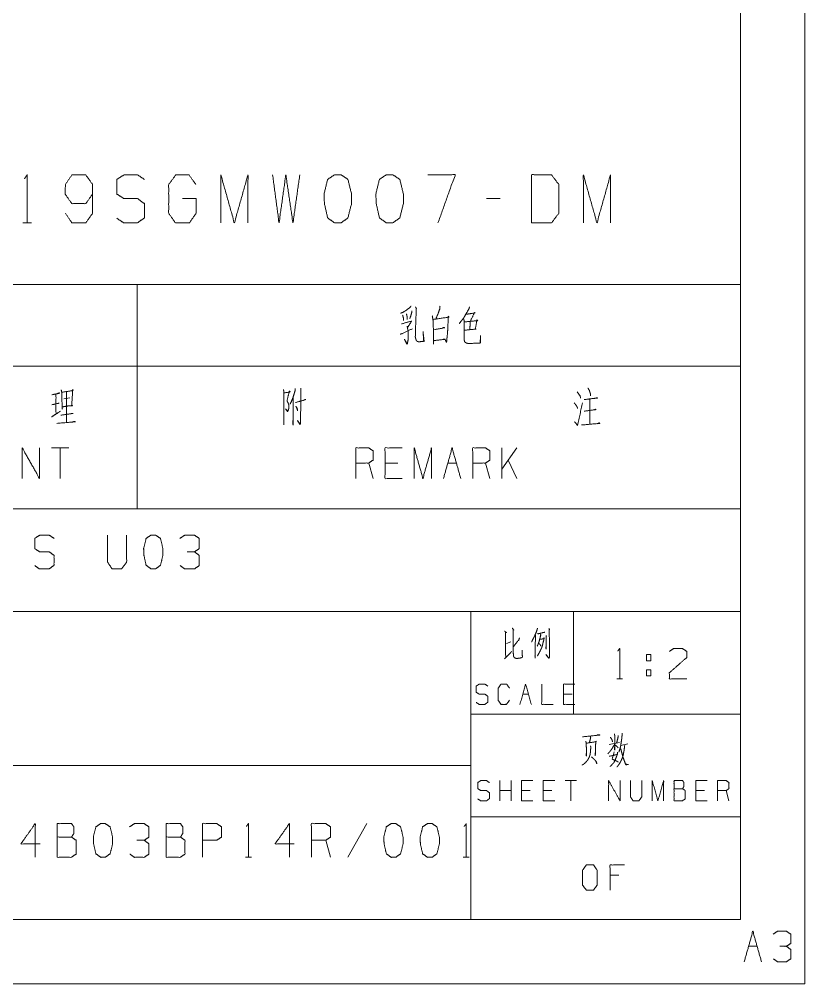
# Model space of a CAD drawing. Header units: millimetres. Extents: x 0 to 420, y 0 to 297.
# Drawn here: x 358.8 to 420, y 0 to 75.1 of the extents above; entities that cross this region are included whole.
import ezdxf

# ---------------------------------------------------------------- set-up
doc = ezdxf.new("R2010")
doc.units = ezdxf.units.MM
doc.layers.add('1', color=7, linetype='Continuous', true_color=0xffffff)

msp = doc.modelspace()

# ---------------------------------------------------------------- linework, layer by layer
at = {"layer": '1', "color": 132, "linetype": 'Continuous', "lineweight": 18}
for p, q in [((420, 0), (420, 297)), ((415, 5), (415, 292)), ((235, 37), (415, 37)), ((235, 29), (415, 29)), ((394, 29), (394, 5)), ((402, 29), (402, 21)), ((394, 21), (415, 21)), ((285, 17), (394, 17)), ((394, 13), (415, 13)), ((25, 5), (415, 5)), ((235, 5), (415, 5)), ((0, 0), (420, 0))]:
    msp.add_line(p, q, dxfattribs=at)
at = {"layer": '1', "color": 95, "linetype": 'Continuous', "lineweight": 18}
for p, q in [((396.273, 61.16), (395.215, 61.16)), ((359.095, 59.27), (359.763, 59.27)), ((338, 54.463), (368, 54.463)), ((368, 54.463), (368, 48.113)), ((368, 54.463), (415, 54.463)), ((415, 54.463), (415, 48.113)), ((338, 48.113), (368, 48.113)), ((368, 48.113), (368, 37)), ((368, 48.113), (415, 48.113)), ((415, 48.113), (415, 37)), ((362.502, 46.1), (362.484, 43.7)), ((362.272, 45.55), (362.75, 45.65)), ((403.255, 45.525), (403.255, 43.6)), ((362.661, 41.737), (361.318, 41.737)), ((361.99, 41.737), (361.99, 39.362)), ((397.578, 41.737), (396.411, 40.088)), ((396.411, 39.362), (396.411, 41.737)), ((397.578, 39.362), (396.906, 40.788)), ((386.372, 39.362), (386.037, 40.563)), ((388.313, 40.563), (387.306, 40.563)), ((392.194, 40.563), (392.866, 40.563)), ((395.478, 39.362), (395.142, 40.563)), ((338, 37), (368, 37)), ((368, 37), (415, 37)), ((396.779, 26.497), (397.101, 26.621)), ((407.685, 24.463), (408.021, 24.463)), ((407.685, 24.463), (407.685, 23.988)), ((405.373, 23.738), (405.798, 23.738)), ((398.037, 22.558), (398.482, 22.558)), ((401.876, 22.558), (401.209, 22.558)), ((404.777, 18.629), (405.567, 18.795)), ((405.684, 18.567), (406.226, 18.691)), ((396.239, 14.249), (396.239, 15.822)), ((397.129, 14.249), (397.129, 15.822)), ((402.221, 15.822), (401.331, 15.822)), ((401.776, 15.822), (401.776, 14.249)), ((397.129, 15.044), (396.239, 15.044)), ((398.604, 15.044), (397.936, 15.044)), ((400.301, 15.044), (399.634, 15.044)), ((412.182, 15.044), (411.514, 15.044)), ((414.101, 14.249), (413.879, 15.044)), ((385.884, 12.469), (384.401, 9.847)), ((383.056, 9.847), (382.685, 11.172)), ((376.422, 9.847), (376.891, 9.847)), ((393.395, 9.847), (393.863, 9.847)), ((405.523, 8.463), (404.835, 8.463)), ((415.625, 2.912), (416.296, 2.912))]:
    msp.add_line(p, q, dxfattribs=at)
for points, knots in [([(359.207, 62.695), (359.429, 63.01), (359.429, 59.27)], [0, 0, 0.093487, 1, 1]), ([(362.407, 60.018), (362.908, 59.27), (363.993, 59.27), (364.522, 60.018), (364.522, 62.262), (363.993, 63.01), (362.908, 63.01), (362.407, 62.262), (362.379, 61.514), (362.908, 60.766), (363.993, 60.766), (364.522, 61.514)], [0, 0, 0.076858, 0.169526, 0.247728, 0.439297, 0.5175, 0.610167, 0.687025, 0.750926, 0.82913, 0.921798, 1, 1]), ([(366.414, 59.624), (366.943, 59.27), (368.028, 59.27), (368.557, 59.664), (368.557, 60.766), (368.028, 61.16), (366.97, 61.16), (366.414, 61.514), (366.414, 62.656), (366.97, 63.01), (368.028, 63.01), (368.557, 62.656)], [0, 0, 0.068034, 0.184052, 0.254518, 0.372335, 0.442801, 0.555846, 0.62637, 0.748394, 0.818918, 0.931962, 1, 1]), ([(371.534, 61.16), (372.592, 61.16), (372.592, 60.018), (372.063, 59.27), (370.978, 59.27), (370.449, 60.018), (370.449, 62.262), (371.005, 63.01), (372.035, 63.01), (372.564, 62.262)], [0, 0, 0.103299, 0.214798, 0.304264, 0.410276, 0.499742, 0.718897, 0.809959, 0.910536, 1, 1]), ([(374.512, 59.27), (374.512, 63.01), (375.569, 59.27), (376.627, 63.01), (376.627, 59.27)], [0, 0, 0.245192, 0.5, 0.754808, 1, 1]), ([(378.547, 63.01), (379.048, 59.27), (379.576, 63.01), (380.133, 59.27), (380.662, 63.01)], [0, 0, 0.249746, 0.499742, 0.750003, 1, 1]), ([(383.89, 59.27), (384.419, 59.664), (384.697, 60.766), (384.697, 61.514), (384.419, 62.656), (383.89, 63.01), (383.361, 63.01), (382.832, 62.656), (382.554, 61.514), (382.582, 60.766), (382.832, 59.664), (383.361, 59.27), (383.89, 59.27)], [0, 0, 0.067524, 0.18397, 0.260582, 0.380942, 0.446139, 0.500306, 0.565502, 0.685862, 0.762527, 0.878309, 0.945833, 1, 1]), ([(387.925, 59.27), (388.454, 59.664), (388.732, 60.766), (388.732, 61.514), (388.454, 62.656), (387.925, 63.01), (387.396, 63.01), (386.867, 62.656), (386.589, 61.514), (386.617, 60.766), (386.867, 59.664), (387.396, 59.27), (387.925, 59.27)], [0, 0, 0.067527, 0.183973, 0.260584, 0.380944, 0.446143, 0.500306, 0.565505, 0.685865, 0.762529, 0.878311, 0.945838, 1, 1]), ([(391.431, 59.27), (392.767, 63.01), (390.652, 63.01)], [0, 0, 0.652471, 1, 1]), ([(398.722, 59.27), (400.28, 59.27), (400.837, 60.018), (400.837, 62.262), (400.28, 63.01), (398.722, 63.01), (398.722, 59.27)], [0, 0, 0.142134, 0.22716, 0.43179, 0.516817, 0.65895, 1, 1]), ([(402.757, 59.27), (402.757, 63.01), (403.814, 59.27), (404.872, 63.01), (404.872, 59.27)], [0, 0, 0.245192, 0.5, 0.754808, 1, 1]), ([(389.329, 52.775), (389.24, 52.675), (388.94, 52.45), (388.692, 52.3), (388.516, 52.225)], [0, 0, 0.134753, 0.51387, 0.806074, 1, 1]), ([(389.682, 52.725), (389.753, 52.575), (389.735, 52.625), (389.665, 50.4), (389.7, 50.225), (389.735, 50.125), (389.788, 50.05), (389.859, 50.025), (389.947, 50), (390.354, 50.05), (390.266, 50.8), (390.319, 50.075)], [0, 0, 0.033981, 0.044847, 0.501021, 0.537607, 0.559341, 0.57816, 0.593526, 0.612348, 0.696285, 0.851038, 1, 1]), ([(391.588, 52.775), (391.57, 52.575), (391.446, 52.225), (391.252, 51.75)], [0, 0, 0.185007, 0.527071, 1, 1]), ([(393.882, 52.725), (393.846, 52.575), (393.581, 52.125), (393.44, 51.875), (393.281, 51.675), (393.086, 51.425)], [0, 0, 0.10034, 0.440403, 0.627406, 0.793794, 1, 1]), ([(388.675, 52.075), (388.745, 51.825), (388.745, 51.675)], [0, 0, 0.633969, 1, 1]), ([(388.975, 52.175), (389.028, 51.95), (389.028, 51.75)], [0, 0, 0.536138, 1, 1]), ([(389.382, 52.425), (389.382, 52.275), (389.24, 51.8)], [0, 0, 0.232345, 1, 1]), ([(390.987, 52.025), (391.04, 51.725), (391.075, 50.925), (391.093, 49.825), (391.093, 50.1), (391.994, 50.2), (391.906, 50.225), (391.782, 50.175)], [0, 0, 0.084325, 0.305972, 0.610479, 0.686596, 0.937637, 0.963061, 1, 1]), ([(391.057, 51.75), (392.295, 51.925), (392.224, 52), (392.224, 51.775), (392.189, 50.95), (392.153, 50.475), (392.118, 50.2), (392.1, 49.95), (391.994, 50.175)], [0, 0, 0.341756, 0.369944, 0.431481, 0.657323, 0.787594, 0.863427, 0.931971, 1, 1]), ([(393.617, 52.15), (394.324, 52.25), (394.288, 52.3), (393.935, 51.575), (393.917, 50.95)], [0, 0, 0.323521, 0.351265, 0.716713, 1, 1]), ([(388.586, 51.4), (389.382, 51.625), (389.064, 51.125), (389.028, 51.225), (389.099, 50.875), (389.099, 50.325), (389.099, 50.15), (389.064, 49.975), (389.046, 49.85), (389.011, 49.825), (388.816, 50.2), (389.028, 49.85)], [0, 0, 0.218261, 0.374752, 0.40276, 0.497047, 0.642276, 0.688487, 0.735629, 0.768963, 0.780404, 0.891938, 1, 1]), ([(391.146, 50.95), (391.959, 51.1), (391.888, 51.125), (391.782, 51.075)], [0, 0, 0.811334, 0.884954, 1, 1]), ([(393.44, 51.8), (393.475, 51.575), (393.458, 50.45), (393.475, 50.25), (393.475, 50.125), (393.511, 50), (393.652, 49.9), (393.793, 49.875), (394.695, 49.9), (394.712, 49.9), (394.73, 49.925), (394.748, 50.5), (394.712, 49.9)], [0, 0, 0.053568, 0.318199, 0.365422, 0.394822, 0.425374, 0.466106, 0.499885, 0.711974, 0.716136, 0.723334, 0.858637, 1, 1]), ([(393.475, 51.55), (394.518, 51.65), (394.465, 51.725), (394.341, 50.975), (394.412, 51), (393.475, 50.9)], [0, 0, 0.359173, 0.390666, 0.651277, 0.676998, 1, 1]), ([(388.48, 50.6), (388.604, 50.625), (389.452, 51.025)], [0, 0, 0.118618, 1, 1]), ([(361.336, 45.875), (361.972, 46), (361.919, 46.025), (361.671, 45.925), (361.671, 44.375), (361.318, 44.15), (362.025, 44.6)], [0, 0, 0.171508, 0.187016, 0.257597, 0.667533, 0.778358, 1, 1]), ([(362.078, 46.275), (362.113, 46.075), (362.131, 45.45), (362.166, 44.75), (362.149, 44.925), (362.52, 45), (362.962, 45.025), (362.891, 45.05), (362.979, 46.3), (362.997, 46.225), (362.944, 46.2), (362.131, 46.075)], [0, 0, 0.0422, 0.172115, 0.317747, 0.354293, 0.432981, 0.524937, 0.540517, 0.800892, 0.816902, 0.829077, 1, 1]), ([(379.395, 46.3), (379.43, 46.05), (379.43, 43.55), (379.412, 43.775), (379.43, 43.95)], [0, 0, 0.080051, 0.872676, 0.944234, 1, 1]), ([(379.448, 46.025), (379.925, 46.1), (379.854, 46.175), (379.678, 45.45), (379.695, 45.35), (379.766, 45.225), (379.801, 45.1), (379.801, 44.8), (379.766, 44.675), (379.713, 44.575), (379.554, 44.775), (379.731, 44.625)], [0, 0, 0.176449, 0.214093, 0.486652, 0.523743, 0.576195, 0.62364, 0.733214, 0.78066, 0.821997, 0.915335, 1, 1]), ([(380.296, 46.375), (380.296, 46.2), (380.208, 45.9), (380.102, 45.575), (379.996, 45.325), (379.907, 45.15)], [0, 0, 0.134901, 0.375985, 0.639526, 0.848865, 1, 1]), ([(380.738, 46.4), (380.756, 46.225), (380.72, 43.8), (380.72, 43.65), (380.685, 43.55), (380.473, 43.875), (380.703, 43.6)], [0, 0, 0.048809, 0.721809, 0.763433, 0.792866, 0.900556, 1, 1]), ([(402.283, 46.1), (402.513, 45.775), (402.531, 45.625)], [0, 0, 0.724919, 1, 1]), ([(403.114, 46.4), (403.22, 46.225), (403.273, 46.05), (403.308, 45.95), (403.308, 45.8)], [0, 0, 0.317961, 0.602104, 0.766914, 1, 1]), ([(361.919, 45.225), (361.901, 45.225), (361.353, 45.1)], [0, 0, 0.030453, 1, 1]), ([(380.155, 45.7), (380.137, 43.525), (380.119, 43.725), (380.137, 43.875)], [0, 0, 0.860769, 0.940226, 1, 1]), ([(380.331, 45.275), (381.127, 45.5), (381.074, 45.5), (380.915, 45.425)], [0, 0, 0.783129, 0.833379, 1, 1]), ([(402.036, 45.25), (402.124, 45.15), (402.23, 45), (402.283, 44.9), (402.301, 44.8)], [0, 0, 0.250916, 0.596269, 0.80909, 1, 1]), ([(402.071, 43.775), (402.301, 43.5), (402.69, 45.25)], [0, 0, 0.166599, 1, 1]), ([(402.813, 45.5), (403.627, 45.6), (403.856, 45.625), (403.786, 45.65), (403.697, 45.6)], [0, 0, 0.667715, 0.856109, 0.917228, 1, 1]), ([(362.043, 44.3), (362.131, 44.3), (362.997, 44.425), (362.944, 44.425), (362.82, 44.4)], [0, 0, 0.077353, 0.843142, 0.889525, 1, 1]), ([(380.349, 45), (380.473, 44.775), (380.491, 44.625), (380.42, 44.9)], [0, 0, 0.371206, 0.589538, 1, 1]), ([(402.813, 44.6), (403.573, 44.7), (403.75, 44.725), (403.697, 44.75), (403.627, 44.725)], [0, 0, 0.710676, 0.876155, 0.930483, 1, 1]), ([(361.724, 43.65), (363.191, 43.775), (363.085, 43.8), (362.944, 43.75)], [0, 0, 0.850448, 0.913377, 1, 1]), ([(402.619, 43.525), (404.033, 43.65), (403.998, 43.7), (403.839, 43.625)], [0, 0, 0.856874, 0.893835, 1, 1]), ([(359.041, 39.362), (359.041, 41.737), (360.385, 39.362), (360.385, 41.737)], [0, 0, 0.317574, 0.682426, 1, 1]), ([(385.029, 39.362), (385.029, 41.737), (386.037, 41.737), (386.372, 41.513), (386.372, 40.788), (386.037, 40.563), (385.029, 40.563)], [0, 0, 0.400952, 0.571031, 0.639278, 0.761674, 0.829922, 1, 1]), ([(388.649, 39.362), (387.306, 39.362), (387.306, 41.737), (388.649, 41.737)], [0, 0, 0.26539, 0.73461, 1, 1]), ([(389.582, 39.362), (389.582, 41.737), (390.254, 39.362), (390.925, 41.737), (390.925, 39.362)], [0, 0, 0.245192, 0.499999, 0.754808, 1, 1]), ([(394.135, 39.362), (394.135, 41.737), (395.142, 41.737), (395.478, 41.513), (395.478, 40.788), (395.142, 40.563), (394.135, 40.563)], [0, 0, 0.400951, 0.571036, 0.639278, 0.761673, 0.829915, 1, 1]), ([(360.014, 32.566), (360.385, 32.318), (361.146, 32.318), (361.516, 32.594), (361.516, 33.366), (361.146, 33.642), (360.404, 33.642), (360.014, 33.891), (360.014, 34.691), (360.404, 34.94), (361.146, 34.94), (361.516, 34.691)], [0, 0, 0.06804, 0.184057, 0.25452, 0.372334, 0.442798, 0.55584, 0.626371, 0.748393, 0.818923, 0.931965, 1, 1]), ([(365.691, 34.94), (365.691, 32.842), (366.042, 32.318), (366.784, 32.318), (367.174, 32.842), (367.174, 34.94)], [0, 0, 0.337152, 0.438599, 0.557781, 0.662848, 1, 1]), ([(369.437, 32.318), (369.807, 32.594), (370.003, 33.366), (370.003, 33.891), (369.807, 34.691), (369.437, 34.94), (369.066, 34.94), (368.695, 34.691), (368.5, 33.891), (368.52, 33.366), (368.695, 32.594), (369.066, 32.318), (369.437, 32.318)], [0, 0, 0.06753, 0.183974, 0.260586, 0.380945, 0.446147, 0.500311, 0.565508, 0.685866, 0.762531, 0.878311, 0.945836, 1, 1]), ([(372.461, 33.642), (372.831, 33.891), (372.831, 34.691), (372.461, 34.94), (371.699, 34.94), (371.329, 34.691)], [0, 0, 0.153875, 0.429854, 0.583728, 0.846125, 1, 1]), ([(371.348, 32.566), (371.699, 32.318), (372.461, 32.318), (372.831, 32.566), (372.831, 33.366), (372.461, 33.642), (371.895, 33.642)], [0, 0, 0.124121, 0.343687, 0.472446, 0.703377, 0.836732, 1, 1]), ([(396.618, 27.47), (396.764, 27.346), (396.677, 27.387), (396.706, 25.4), (396.618, 25.317), (397.174, 25.876)], [0, 0, 0.060255, 0.090729, 0.71461, 0.752496, 1, 1]), ([(397.218, 27.698), (397.335, 27.553), (397.291, 27.594), (397.291, 26.725), (397.291, 26.042), (397.291, 25.938), (397.306, 25.545), (397.35, 25.441), (397.408, 25.379), (397.54, 25.338), (397.804, 25.358), (397.994, 25.421), (398.008, 25.441), (397.979, 25.979)], [0, 0, 0.050887, 0.067371, 0.30486, 0.491459, 0.519732, 0.627242, 0.657953, 0.681265, 0.71898, 0.791172, 0.845841, 0.852765, 1, 1]), ([(399.179, 27.698), (399.164, 27.594), (398.988, 27.139), (398.842, 26.87), (398.725, 26.621)], [0, 0, 0.089072, 0.504979, 0.766001, 1, 1]), ([(399.018, 27.139), (399.003, 25.379), (398.988, 25.503), (398.988, 25.524), (399.003, 25.71)], [0, 0, 0.841012, 0.900786, 0.910681, 1, 1]), ([(399.427, 27.221), (399.442, 27.18), (399.369, 26.89), (399.296, 26.621), (399.223, 26.435), (399.164, 26.29)], [0, 0, 0.044891, 0.350478, 0.63559, 0.840224, 1, 1]), ([(399.193, 27.284), (399.223, 27.263), (399.252, 27.263), (399.764, 27.387), (399.72, 27.387), (399.647, 27.346)], [0, 0, 0.049781, 0.090425, 0.822292, 0.883256, 1, 1]), ([(400.071, 27.677), (400.13, 27.594), (400.101, 27.573), (400.115, 25.524), (400.115, 25.503), (400.101, 25.379), (400.071, 25.338), (399.837, 25.648), (400.071, 25.358), (400.101, 25.441)], [0, 0, 0.031372, 0.042462, 0.676473, 0.682877, 0.721567, 0.737252, 0.857566, 0.97283, 1, 1]), ([(399.852, 27.118), (399.881, 27.077), (399.852, 27.056), (399.852, 26.062), (399.837, 26.166), (399.852, 26.29)], [0, 0, 0.038712, 0.066084, 0.824707, 0.904517, 1, 1]), ([(397.291, 26.228), (397.716, 26.766), (397.789, 26.952)], [0, 0, 0.77398, 1, 1]), ([(399.427, 26.828), (399.72, 26.89), (399.691, 26.952), (399.662, 26.725), (399.603, 26.518), (399.574, 26.352), (399.515, 26.186), (399.442, 26.042), (399.369, 25.876), (399.296, 25.752), (399.223, 25.607), (399.164, 25.545)], [0, 0, 0.158182, 0.194476, 0.315843, 0.429568, 0.518472, 0.611327, 0.697145, 0.792857, 0.869066, 0.954883, 1, 1]), ([(399.281, 26.518), (399.413, 26.393), (399.442, 26.29)], [0, 0, 0.6273, 1, 1]), ([(405.444, 25.913), (405.585, 26.113), (405.585, 23.738)], [0, 0, 0.093487, 1, 1]), ([(407.685, 25.163), (407.685, 25.638), (408.021, 25.638), (408.021, 25.163), (407.685, 25.163)], [0, 0, 0.292916, 0.5, 0.792916, 1, 1]), ([(409.467, 25.888), (409.785, 26.113), (410.474, 26.113), (410.81, 25.888), (410.81, 25.413), (409.449, 24.213), (409.467, 23.738), (410.81, 23.738)], [0, 0, 0.069688, 0.192972, 0.265273, 0.350226, 0.674741, 0.759753, 1, 1]), ([(408.021, 24.463), (408.021, 23.988), (407.685, 23.988)], [0, 0, 0.585831, 1, 1]), ([(394.408, 21.912), (394.631, 21.763), (395.087, 21.763), (395.31, 21.928), (395.31, 22.392), (395.087, 22.558), (394.642, 22.558), (394.408, 22.707), (394.408, 23.187), (394.642, 23.336), (395.087, 23.336), (395.31, 23.187)], [0, 0, 0.068029, 0.184052, 0.254519, 0.372336, 0.442804, 0.555843, 0.62637, 0.748396, 0.818923, 0.931962, 1, 1]), ([(396.995, 22.077), (396.773, 21.763), (396.339, 21.763), (396.117, 22.077), (396.117, 23.021), (396.339, 23.336), (396.784, 23.336), (397.007, 23.021)], [0, 0, 0.114571, 0.243364, 0.357935, 0.638587, 0.753157, 0.885429, 1, 1]), ([(397.814, 21.763), (398.259, 23.336), (398.704, 21.763)], [0, 0, 0.499998, 1, 1]), ([(399.511, 23.336), (399.511, 21.763), (400.401, 21.763)], [0, 0, 0.638737, 1, 1]), ([(402.098, 21.763), (401.209, 21.763), (401.209, 23.336), (402.098, 23.336)], [0, 0, 0.265388, 0.734612, 1, 1]), ([(402.685, 19.229), (404.031, 19.374), (403.972, 19.395), (403.826, 19.374)], [0, 0, 0.865805, 0.905503, 1, 1]), ([(402.948, 18.898), (402.977, 18.732), (402.992, 18.298), (402.992, 17.718), (402.977, 17.801), (402.977, 17.946)], [0, 0, 0.119124, 0.427226, 0.837796, 0.897358, 1, 1]), ([(402.977, 18.732), (403.768, 18.857), (403.724, 18.898), (403.709, 18.546), (403.709, 18.174), (403.694, 17.946), (403.68, 17.76), (403.665, 17.842), (403.694, 18.029)], [0, 0, 0.351984, 0.378534, 0.533493, 0.697426, 0.797814, 0.880033, 0.917028, 1, 1]), ([(403.299, 19.291), (403.329, 19.167), (403.226, 18.774)], [0, 0, 0.238945, 1, 1]), ([(404.865, 19.209), (404.996, 18.981), (405.026, 18.836)], [0, 0, 0.640218, 1, 1]), ([(405.172, 19.478), (405.201, 19.333), (405.201, 18.194), (405.172, 18.339), (405.201, 18.463)], [0, 0, 0.094654, 0.823642, 0.918295, 1, 1]), ([(405.465, 19.333), (405.465, 19.229), (405.348, 18.753)], [0, 0, 0.174306, 1, 1]), ([(405.772, 19.519), (405.772, 19.395), (405.757, 19.167), (405.713, 18.877), (405.67, 18.567), (405.611, 18.318), (405.538, 18.091), (405.523, 18.029)], [0, 0, 0.081859, 0.232245, 0.425429, 0.632112, 0.800316, 0.957949, 1, 1]), ([(403.314, 18.525), (403.343, 18.401), (403.329, 18.36), (403.314, 18.07), (403.27, 17.822), (403.226, 17.677), (403.153, 17.532), (403.065, 17.387), (402.919, 17.221), (402.772, 17.097), (402.655, 17.035)], [0, 0, 0.073225, 0.098424, 0.26494, 0.409696, 0.496582, 0.589746, 0.686975, 0.813798, 0.923947, 1, 1]), ([(405.187, 18.65), (405.055, 18.422), (404.923, 18.215), (404.791, 18.049), (404.66, 17.904)], [0, 0, 0.287233, 0.555137, 0.786183, 1, 1]), ([(404.777, 17.718), (405.406, 17.863), (405.421, 18.049), (405.421, 17.967), (405.348, 17.718), (405.245, 17.449), (405.143, 17.242), (405.026, 17.118), (404.923, 16.994), (404.85, 16.932)], [0, 0, 0.304469, 0.392577, 0.431617, 0.55371, 0.68947, 0.798366, 0.878841, 0.95475, 1, 1]), ([(405.157, 18.07), (404.996, 17.49), (405.099, 17.449), (405.216, 17.408), (405.333, 17.346), (405.479, 17.263)], [0, 0, 0.529111, 0.626299, 0.735529, 0.852099, 1, 1]), ([(405.201, 18.608), (405.377, 18.484), (405.465, 18.381)], [0, 0, 0.613114, 1, 1]), ([(405.977, 18.567), (405.933, 18.215), (405.889, 17.967), (405.845, 17.76), (405.787, 17.573), (405.67, 17.325), (405.567, 17.139), (405.45, 16.973), (405.362, 16.89)], [0, 0, 0.194372, 0.332632, 0.448613, 0.555646, 0.70616, 0.822691, 0.933849, 1, 1]), ([(405.655, 18.298), (405.684, 18.256), (405.831, 17.677), (405.933, 17.408), (406.035, 17.118), (406.065, 17.056), (406.284, 17.076), (406.065, 17.097), (405.992, 17.221)], [0, 0, 0.026719, 0.341744, 0.493482, 0.655463, 0.691641, 0.807838, 0.924035, 1, 1]), ([(403.387, 17.677), (403.592, 17.49), (403.709, 17.366), (403.768, 17.283), (403.811, 17.118), (403.724, 17.325)], [0, 0, 0.292982, 0.473564, 0.580848, 0.762106, 1, 1]), ([(394.53, 14.398), (394.753, 14.249), (395.209, 14.249), (395.432, 14.414), (395.432, 14.878), (395.209, 15.044), (394.764, 15.044), (394.53, 15.193), (394.53, 15.673), (394.764, 15.822), (395.209, 15.822), (395.432, 15.673)], [0, 0, 0.068036, 0.184055, 0.25452, 0.372334, 0.442799, 0.555845, 0.626371, 0.748393, 0.818918, 0.931964, 1, 1]), ([(398.826, 14.249), (397.936, 14.249), (397.936, 15.822), (398.826, 15.822)], [0, 0, 0.265394, 0.734606, 1, 1]), ([(400.523, 14.249), (399.634, 14.249), (399.634, 15.822), (400.523, 15.822)], [0, 0, 0.265394, 0.734606, 1, 1]), ([(404.725, 14.249), (404.725, 15.822), (405.615, 14.249), (405.615, 15.822)], [0, 0, 0.317573, 0.682427, 1, 1]), ([(406.423, 15.822), (406.423, 14.563), (406.633, 14.249), (407.078, 14.249), (407.312, 14.563), (407.312, 15.822)], [0, 0, 0.337149, 0.438598, 0.557784, 0.662851, 1, 1]), ([(408.12, 14.249), (408.12, 15.822), (408.565, 14.249), (409.01, 15.822), (409.01, 14.249)], [0, 0, 0.245192, 0.5, 0.754808, 1, 1]), ([(409.817, 15.193), (409.817, 15.822), (410.484, 15.822), (410.59, 15.673), (410.59, 15.358), (410.484, 15.193), (409.817, 15.193), (409.817, 14.249), (410.473, 14.249), (410.695, 14.398), (410.695, 15.044), (410.484, 15.193)], [0, 0, 0.115916, 0.238849, 0.272472, 0.33043, 0.366587, 0.48952, 0.663395, 0.784172, 0.83349, 0.952457, 1, 1]), ([(412.404, 14.249), (411.514, 14.249), (411.514, 15.822), (412.404, 15.822)], [0, 0, 0.265394, 0.734606, 1, 1]), ([(413.211, 14.249), (413.211, 15.822), (413.879, 15.822), (414.101, 15.673), (414.101, 15.193), (413.879, 15.044), (413.211, 15.044)], [0, 0, 0.400946, 0.571033, 0.639276, 0.76167, 0.829914, 1, 1]), ([(360.426, 10.896), (358.943, 10.896), (360.055, 12.469), (360.055, 9.847)], [0, 0, 0.245868, 0.565293, 1, 1]), ([(361.772, 11.421), (361.772, 12.469), (362.884, 12.469), (363.06, 12.221), (363.06, 11.697), (362.884, 11.421), (361.772, 11.421), (361.772, 9.847), (362.864, 9.847), (363.235, 10.096), (363.235, 11.172), (362.884, 11.421)], [0, 0, 0.115917, 0.238847, 0.272469, 0.330428, 0.366584, 0.489513, 0.663389, 0.784162, 0.833485, 0.952453, 1, 1]), ([(365.517, 9.847), (365.888, 10.123), (366.083, 10.896), (366.083, 11.421), (365.888, 12.221), (365.517, 12.469), (365.147, 12.469), (364.776, 12.221), (364.581, 11.421), (364.6, 10.896), (364.776, 10.123), (365.147, 9.847), (365.517, 9.847)], [0, 0, 0.06753, 0.183974, 0.260586, 0.380945, 0.446147, 0.500311, 0.565508, 0.685867, 0.762531, 0.878311, 0.945836, 1, 1]), ([(368.541, 11.172), (368.912, 11.421), (368.912, 12.221), (368.541, 12.469), (367.78, 12.469), (367.41, 12.221)], [0, 0, 0.153873, 0.429849, 0.583722, 0.846116, 1, 1]), ([(370.258, 11.421), (370.258, 12.469), (371.37, 12.469), (371.546, 12.221), (371.546, 11.697), (371.37, 11.421), (370.258, 11.421), (370.258, 9.847), (371.35, 9.847), (371.721, 10.096), (371.721, 11.172), (371.37, 11.421)], [0, 0, 0.115917, 0.238847, 0.272469, 0.330428, 0.366584, 0.489513, 0.663389, 0.784162, 0.833485, 0.952453, 1, 1]), ([(373.086, 9.847), (373.086, 12.469), (374.199, 12.469), (374.569, 12.221), (374.569, 11.421), (374.179, 11.172), (373.086, 11.172)], [0, 0, 0.401148, 0.571313, 0.639589, 0.762044, 0.83282, 1, 1]), ([(376.501, 12.249), (376.657, 12.469), (376.657, 9.847)], [0, 0, 0.093489, 1, 1]), ([(380.227, 10.896), (378.744, 10.896), (379.856, 12.469), (379.856, 9.847)], [0, 0, 0.245868, 0.565293, 1, 1]), ([(381.573, 9.847), (381.573, 12.469), (382.685, 12.469), (383.056, 12.221), (383.056, 11.421), (382.685, 11.172), (381.573, 11.172)], [0, 0, 0.400953, 0.571035, 0.639278, 0.761675, 0.829917, 1, 1]), ([(388.147, 9.847), (388.518, 10.123), (388.713, 10.896), (388.713, 11.421), (388.518, 12.221), (388.147, 12.469), (387.776, 12.469), (387.406, 12.221), (387.21, 11.421), (387.23, 10.896), (387.406, 10.123), (387.776, 9.847), (388.147, 9.847)], [0, 0, 0.067525, 0.18397, 0.260581, 0.38094, 0.446137, 0.500301, 0.565503, 0.685862, 0.762526, 0.878306, 0.945836, 1, 1]), ([(390.976, 9.847), (391.347, 10.123), (391.542, 10.896), (391.542, 11.421), (391.347, 12.221), (390.976, 12.469), (390.605, 12.469), (390.234, 12.221), (390.039, 11.421), (390.059, 10.896), (390.234, 10.123), (390.605, 9.847), (390.976, 9.847)], [0, 0, 0.067525, 0.183971, 0.260584, 0.380944, 0.446141, 0.500306, 0.565504, 0.685864, 0.762529, 0.87831, 0.945835, 1, 1]), ([(393.473, 12.249), (393.629, 12.469), (393.629, 9.847)], [0, 0, 0.093489, 1, 1]), ([(367.429, 10.096), (367.78, 9.847), (368.541, 9.847), (368.912, 10.096), (368.912, 10.896), (368.541, 11.172), (367.975, 11.172)], [0, 0, 0.124129, 0.343694, 0.47245, 0.703381, 0.836734, 1, 1]), ([(402.992, 7.283), (403.548, 7.283), (403.826, 7.676), (403.826, 8.856), (403.548, 9.249), (402.992, 9.249), (402.699, 8.856), (402.699, 7.676), (402.992, 7.283)], [0, 0, 0.102683, 0.191619, 0.409477, 0.498413, 0.601096, 0.691619, 0.909477, 1, 1]), ([(404.835, 7.283), (404.835, 9.249), (405.948, 9.249)], [0, 0, 0.638735, 1, 1]), ([(415.289, 1.712), (415.96, 4.087), (416.632, 1.712)], [0, 0, 0.500001, 1, 1]), ([(418.573, 2.912), (418.908, 3.137), (418.908, 3.862), (418.573, 4.087), (417.883, 4.087), (417.547, 3.862)], [0, 0, 0.153882, 0.429856, 0.583738, 0.846131, 1, 1]), ([(417.565, 1.937), (417.883, 1.712), (418.573, 1.712), (418.908, 1.937), (418.908, 2.662), (418.573, 2.912), (418.06, 2.912)], [0, 0, 0.124113, 0.34368, 0.472446, 0.703378, 0.83674, 1, 1])]:
    msp.add_open_spline(points, degree=1, knots=knots, dxfattribs=at)
msp.add_open_spline([(391.859, 39.362), (392.53, 41.737), (393.202, 39.362)], degree=1, dxfattribs=at)

doc.saveas('drawing.dxf')
